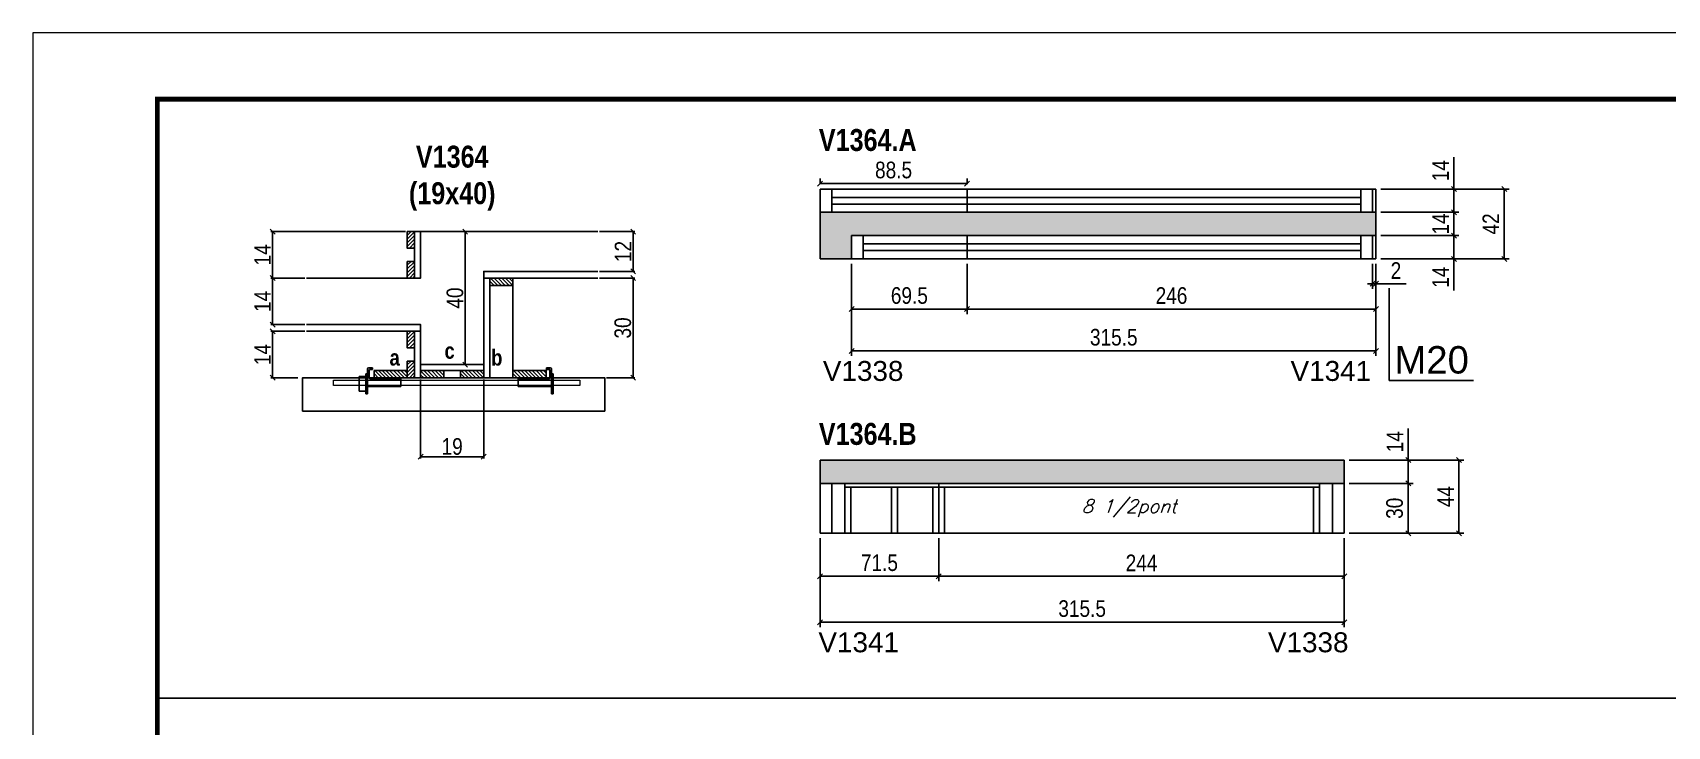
# Model space of a CAD drawing. Extents: x 3309 to 10384, y -2522 to 14608.
# Drawn here: x 3309 to 4293, y 11893 to 12311 of the extents above; entities that cross this region are included whole.
import ezdxf

# ---------------------------------------------------------------- set-up
doc = ezdxf.new("R2010")
doc.units = 0
doc.linetypes.add('DASHED', pattern=[0.75, 0.5, -0.25])
for name, color, linetype in [('5', 5, 'Continuous'), ('barrote', 251, 'Continuous'), ('COTA', 241, 'Continuous'), ('detalhes', 4, 'Continuous'), ('NOMENCLATURA', 7, 'Continuous'), ('Painéis', 200, 'Continuous'), ('presilha', 1, 'Continuous'), ('SARR_2.2x10', 60, 'Continuous'), ('SARR_2.2x7', 40, 'Continuous'), ('SARR_3.5x7', 81, 'Continuous'), ('SARR_EDITAR', 141, 'Continuous'), ('texto', 7, 'Continuous')]:
    doc.layers.add(name, color=color, linetype=linetype)
for name, color, linetype, lineweight in [('CONCRETO', 251, 'Continuous', 25), ('Folhas', 255, 'Continuous', 9), ('SARRAFO DE PRESSAO', 251, 'DASHED', 9), ('SCO-___-LAJ', 2, 'Continuous', 0)]:
    doc.layers.add(name, color=color, linetype=linetype, lineweight=lineweight)
doc.styles.add('COTA TECNICA', font='techl___.ttf', dxfattribs={"height": 10})
doc.styles.add('COTA TECNICA 2X', font='techl___.ttf', dxfattribs={"height": 10})
doc.styles.add('Romans', font='romans.shx')
doc.styles.get("Standard").update_dxf_attribs({"font": 'arial.ttf'})
doc.styles.add('TECNICA', font='techb___.ttf', dxfattribs={"height": 10})
doc.dimstyles.new('PAINEL', dxfattribs={"dimtxt": 10, "dimasz": 3, "dimexe": 3, "dimexo": 3, "dimgap": 3, "dimtad": 1, "dimdec": 1, "dimzin": 12, "dimdsep": 46, "dimtxsty": 'COTA TECNICA', "dimblk1": 'OBLIQUE', "dimblk2": 'OBLIQUE', "dimsah": 1, "dimcen": 0.9, "dimclrd": 4, "dimclre": 4, "dimclrt": 240, "dimadec": 1, "dimazin": 3, "dimtfac": 1, "dimtdec": 1, "dimtmove": 0, "dimatfit": 3, "dimfxl": 1, "dimtolj": 1, "dimtzin": 12, "dimarcsym": 0})
doc.dimstyles.new('SECAO', dxfattribs={"dimscale": 0.333333, "dimtxt": 5, "dimasz": 9, "dimexe": 3, "dimexo": 3, "dimgap": 3, "dimtad": 1, "dimdec": 1, "dimlfac": 0.5, "dimzin": 12, "dimdsep": 46, "dimtxsty": 'COTA TECNICA 2X', "dimblk1": 'OBLIQUE', "dimblk2": 'OBLIQUE', "dimsah": 1, "dimcen": 0.9, "dimclrd": 4, "dimclre": 4, "dimclrt": 240, "dimadec": 1, "dimazin": 3, "dimtfac": 1, "dimtdec": 1, "dimtmove": 0, "dimatfit": 3, "dimfxl": 1, "dimtolj": 1, "dimtzin": 12, "dimarcsym": 0})
pattern_1 = [(135, (36778.3265, -111409.1474), (-1.122532015, -1.122532015), [])]

# ---------------------------------------------------------------- blocks, each defined once
blk = doc.blocks.new('9999999999')
at = {"layer": 'Folhas'}
blk.add_lwpolyline([(98138.98, 34190.21), (99623.98, 34190.21), (99623.98, 35240.21), (98138.98, 35240.21)], close=True, dxfattribs=at)
at = {"layer": 'Folhas', "color": 30, "const_width": 3}
blk.add_lwpolyline([(98213.98, 34230.21), (99583.98, 34230.21), (99583.98, 35200.21), (98213.98, 35200.21)], close=True, dxfattribs=at)
blk = doc.blocks.new('_Oblique')
at = {"color": 0, "linetype": 'ByBlock', "lineweight": -2}
blk.add_line((-0.5, -0.5), (0.5, 0.5), dxfattribs=at)
blk = doc.blocks.new('*D132')
at = {"layer": 'COTA', "color": 4, "lineweight": -2, "transparency": 16777216}
for p, q in [((3542.79, 12102.02), (3542.79, 12054.55)), ((3580.79, 12102.02), (3580.79, 12054.55)), ((3580.79, 12055.55), (3542.79, 12055.55))]:
    blk.add_line(p, q, dxfattribs=at)
at = {"layer": 'Defpoints', "color": 0, "transparency": 16777216}
for p in [(3542.79, 12103.02), (3580.79, 12103.02), (3542.79, 12055.55)]:
    blk.add_point(p, dxfattribs=at)
at = {"layer": 'COTA', "color": 4, "lineweight": -2, "transparency": 16777216, "xscale": 3, "yscale": 3, "zscale": 3, "rotation": 180}
blk.add_blockref('_Oblique', (3542.79, 12055.55), dxfattribs=at)
at = {"layer": 'COTA', "color": 4, "lineweight": -2, "transparency": 16777216, "xscale": 3, "yscale": 3, "zscale": 3}
blk.add_blockref('_Oblique', (3580.79, 12055.55), dxfattribs=at)
at = {"layer": 'COTA', "color": 240, "transparency": 16777216, "insert": (3561.79, 12061.64), "char_height": 10, "attachment_point": 5, "style": 'COTA TECNICA 2X'}
blk.add_mtext('\\A1;19', dxfattribs=at)
blk = doc.blocks.new('PRESILHA METÁLICA 1')
at = {"layer": 'presilha'}
for p, q in [((6, 15.5), (7.5, 15.5)), ((6, -2.5), (6, 15.5)), ((7.5, 10.6), (7.5, 19.9)), ((7.5, 15.5), (7.5, -2.5)), ((12, 21), (8.6, 21)), ((9, 11.6), (9, 18.9)), ((12, 19.5), (9.6, 19.5)), ((12, 21), (12, 19.5)), ((0, 13), (6, 13)), ((0, 13), (0, 0)), ((6, 0), (0, 0)), ((6, 13), (6, 0)), ((37.5, 4.1), (7.5, 4.1)), ((37.5, 11), (9.6, 11)), ((37.5, 11), (37.5, 4.1)), ((7.5, -2.5), (6, -2.5))]:
    blk.add_line(p, q, dxfattribs=at)
for centre, radius, start, end in [((8.6, 19.9), 1.14, 90, 180), ((9.6, 18.9), 0.57, 90, 180), ((9.6, 11.6), 0.57, 180, 270)]:
    blk.add_arc(centre, radius, start, end, dxfattribs=at)
blk = doc.blocks.new('PRESILHA METÁLICA 2')
at = {"layer": 'presilha'}
for p, q in [((-5.2, 23.5), (-5.2, 22)), ((-5.2, 23.5), (-1.9, 23.5)), ((-5.2, 22), (-2.8, 22)), ((-2.2, 14.1), (-2.2, 21.4)), ((0.8, 18), (-0.8, 18)), ((-0.8, 18), (-0.8, 0)), ((-0.8, 14.6), (-0.8, 22.4)), ((0.8, 0), (0.8, 18)), ((-30.8, 13.5), (-30.8, 6.6)), ((-30.8, 13.5), (-2.8, 13.5)), ((-30.8, 6.6), (-0.8, 6.6)), ((-0.8, 0), (0.8, 0))]:
    blk.add_line(p, q, dxfattribs=at)
for centre, radius, start, end in [((-2.8, 21.4), 0.57, 0, 90), ((-1.9, 22.4), 1.14, 0, 90), ((-2.8, 14.1), 0.57, 270, 0)]:
    blk.add_arc(centre, radius, start, end, dxfattribs=at)
blk = doc.blocks.new('*D133')
at = {"layer": 'COTA', "color": 4, "lineweight": -2, "transparency": 16777216}
for p, q in [((3473.09, 12131.02), (3452.74, 12131.02)), ((3453.74, 12131.02), (3453.74, 12103.02)), ((3468.97, 12103.02), (3452.74, 12103.02))]:
    blk.add_line(p, q, dxfattribs=at)
at = {"layer": 'Defpoints', "color": 0, "transparency": 16777216}
for p in [(3474.09, 12131.02), (3453.74, 12103.02), (3469.97, 12103.02)]:
    blk.add_point(p, dxfattribs=at)
at = {"layer": 'COTA', "color": 4, "lineweight": -2, "transparency": 16777216, "xscale": 3, "yscale": 3, "zscale": 3}
for p, rotation in [((3453.74, 12131.02), 90), ((3453.74, 12103.02), 270)]:
    blk.add_blockref('_Oblique', p, dxfattribs=dict(at, rotation=rotation))
at = {"layer": 'COTA', "color": 240, "transparency": 16777216, "insert": (3447.67, 12117.02), "char_height": 10, "attachment_point": 5, "rotation": 90, "style": 'COTA TECNICA 2X'}
blk.add_mtext('\\A1;14', dxfattribs=at)
blk = doc.blocks.new('*D134')
at = {"layer": 'COTA', "color": 4, "lineweight": -2, "transparency": 16777216}
for p, q in [((3650.49, 12163.02), (3671.71, 12163.02)), ((3670.71, 12163.02), (3670.71, 12103.02)), ((3654.6, 12103.02), (3671.71, 12103.02))]:
    blk.add_line(p, q, dxfattribs=at)
at = {"layer": 'Defpoints', "color": 0, "transparency": 16777216}
for p in [(3649.49, 12163.02), (3653.6, 12103.02), (3670.71, 12103.02)]:
    blk.add_point(p, dxfattribs=at)
at = {"layer": 'COTA', "color": 4, "lineweight": -2, "transparency": 16777216, "xscale": 3, "yscale": 3, "zscale": 3}
for p, rotation in [((3670.71, 12163.02), 90), ((3670.71, 12103.02), 270)]:
    blk.add_blockref('_Oblique', p, dxfattribs=dict(at, rotation=rotation))
at = {"layer": 'COTA', "color": 240, "transparency": 16777216, "insert": (3664.49, 12133.02), "char_height": 10, "attachment_point": 5, "rotation": 90, "style": 'COTA TECNICA 2X'}
blk.add_mtext('\\A1;30', dxfattribs=at)
blk = doc.blocks.new('*D135')
at = {"layer": 'COTA', "color": 4, "lineweight": -2, "transparency": 16777216}
for p, q in [((3579.79, 12191.02), (3568.61, 12191.02)), ((3569.61, 12111.02), (3569.61, 12191.02)), ((3579.79, 12111.02), (3568.61, 12111.02))]:
    blk.add_line(p, q, dxfattribs=at)
at = {"layer": 'Defpoints', "color": 0, "transparency": 16777216}
for p in [(3569.61, 12191.02), (3580.79, 12191.02), (3580.79, 12111.02)]:
    blk.add_point(p, dxfattribs=at)
at = {"layer": 'COTA', "color": 4, "lineweight": -2, "transparency": 16777216, "xscale": 3, "yscale": 3, "zscale": 3}
for p, rotation in [((3569.61, 12191.02), 90), ((3569.61, 12111.02), 270)]:
    blk.add_blockref('_Oblique', p, dxfattribs=dict(at, rotation=rotation))
at = {"layer": 'COTA', "color": 240, "transparency": 16777216, "insert": (3563.51, 12151.02), "char_height": 10, "attachment_point": 5, "rotation": 90, "style": 'COTA TECNICA 2X'}
blk.add_mtext('\\A1;40', dxfattribs=at)
blk = doc.blocks.new('*D136')
at = {"layer": 'COTA', "color": 4, "lineweight": -2, "transparency": 16777216}
for p, q in [((3650.49, 12191.02), (3671.71, 12191.02)), ((3670.71, 12167.02), (3670.71, 12191.02)), ((3650.49, 12167.02), (3671.71, 12167.02))]:
    blk.add_line(p, q, dxfattribs=at)
at = {"layer": 'Defpoints', "color": 0, "transparency": 16777216}
for p in [(3649.49, 12191.02), (3670.71, 12191.02), (3649.49, 12167.02)]:
    blk.add_point(p, dxfattribs=at)
at = {"layer": 'COTA', "color": 4, "lineweight": -2, "transparency": 16777216, "xscale": 3, "yscale": 3, "zscale": 3}
for p, rotation in [((3670.71, 12191.02), 90), ((3670.71, 12167.02), 270)]:
    blk.add_blockref('_Oblique', p, dxfattribs=dict(at, rotation=rotation))
at = {"layer": 'COTA', "color": 240, "transparency": 16777216, "insert": (3664.65, 12179.02), "char_height": 10, "attachment_point": 5, "rotation": 90, "style": 'COTA TECNICA 2X'}
blk.add_mtext('\\A1;12', dxfattribs=at)
blk = doc.blocks.new('*D137')
at = {"layer": 'COTA', "color": 4, "lineweight": -2, "transparency": 16777216}
for p, q in [((3533.79, 12191.02), (3452.74, 12191.02)), ((3453.74, 12163.02), (3453.74, 12191.02)), ((3473.09, 12163.02), (3452.74, 12163.02))]:
    blk.add_line(p, q, dxfattribs=at)
at = {"layer": 'Defpoints', "color": 0, "transparency": 16777216}
for p in [(3453.74, 12191.02), (3534.79, 12191.02), (3474.09, 12163.02)]:
    blk.add_point(p, dxfattribs=at)
at = {"layer": 'COTA', "color": 4, "lineweight": -2, "transparency": 16777216, "xscale": 3, "yscale": 3, "zscale": 3}
for p, rotation in [((3453.74, 12191.02), 90), ((3453.74, 12163.02), 270)]:
    blk.add_blockref('_Oblique', p, dxfattribs=dict(at, rotation=rotation))
at = {"layer": 'COTA', "color": 240, "transparency": 16777216, "insert": (3447.67, 12177.02), "char_height": 10, "attachment_point": 5, "rotation": 90, "style": 'COTA TECNICA 2X'}
blk.add_mtext('\\A1;14', dxfattribs=at)
blk = doc.blocks.new('*D138')
at = {"layer": 'COTA', "color": 4, "lineweight": -2, "transparency": 16777216}
for p, q in [((3473.09, 12163.02), (3452.74, 12163.02)), ((3453.74, 12135.02), (3453.74, 12163.02)), ((3473.09, 12135.02), (3452.74, 12135.02))]:
    blk.add_line(p, q, dxfattribs=at)
at = {"layer": 'Defpoints', "color": 0, "transparency": 16777216}
for p in [(3453.74, 12163.02), (3474.09, 12163.02), (3474.09, 12135.02)]:
    blk.add_point(p, dxfattribs=at)
at = {"layer": 'COTA', "color": 4, "lineweight": -2, "transparency": 16777216, "xscale": 3, "yscale": 3, "zscale": 3}
for p, rotation in [((3453.74, 12163.02), 90), ((3453.74, 12135.02), 270)]:
    blk.add_blockref('_Oblique', p, dxfattribs=dict(at, rotation=rotation))
at = {"layer": 'COTA', "color": 240, "transparency": 16777216, "insert": (3447.67, 12149.02), "char_height": 10, "attachment_point": 5, "rotation": 90, "style": 'COTA TECNICA 2X'}
blk.add_mtext('\\A1;14', dxfattribs=at)
blk = doc.blocks.new('*D139')
at = {"layer": 'COTA', "color": 4, "lineweight": -2, "transparency": 16777216}
for p, q in [((3802.16, 12171.61), (3802.16, 12116.16)), ((4117.66, 12171.61), (4117.66, 12116.16)), ((4117.66, 12119.16), (3802.16, 12119.16))]:
    blk.add_line(p, q, dxfattribs=at)
at = {"layer": 'Defpoints', "color": 0, "transparency": 16777216}
for p in [(3802.16, 12174.61), (4117.66, 12174.61), (3802.16, 12119.16)]:
    blk.add_point(p, dxfattribs=at)
at = {"layer": 'COTA', "color": 4, "lineweight": -2, "transparency": 16777216, "xscale": 3, "yscale": 3, "zscale": 3, "rotation": 180}
blk.add_blockref('_Oblique', (3802.16, 12119.16), dxfattribs=at)
at = {"layer": 'COTA', "color": 4, "lineweight": -2, "transparency": 16777216, "xscale": 3, "yscale": 3, "zscale": 3}
blk.add_blockref('_Oblique', (4117.66, 12119.16), dxfattribs=at)
at = {"layer": 'COTA', "color": 240, "transparency": 16777216, "insert": (3959.91, 12127.38), "char_height": 10, "attachment_point": 5, "style": 'COTA TECNICA'}
blk.add_mtext('\\A1;315.5', dxfattribs=at)
blk = doc.blocks.new('*D140')
at = {"layer": 'COTA', "color": 4, "lineweight": -2, "transparency": 16777216}
for p, q in [((3802.16, 12171.61), (3802.16, 12141.35)), ((3871.66, 12171.61), (3871.66, 12141.35)), ((3802.16, 12144.35), (3871.66, 12144.35))]:
    blk.add_line(p, q, dxfattribs=at)
at = {"layer": 'Defpoints', "color": 0, "transparency": 16777216}
for p in [(3802.16, 12174.61), (3871.66, 12174.61), (3871.66, 12144.35)]:
    blk.add_point(p, dxfattribs=at)
at = {"layer": 'COTA', "color": 4, "lineweight": -2, "transparency": 16777216, "xscale": 3, "yscale": 3, "zscale": 3, "rotation": 180}
blk.add_blockref('_Oblique', (3802.16, 12144.35), dxfattribs=at)
at = {"layer": 'COTA', "color": 4, "lineweight": -2, "transparency": 16777216, "xscale": 3, "yscale": 3, "zscale": 3}
blk.add_blockref('_Oblique', (3871.66, 12144.35), dxfattribs=at)
at = {"layer": 'COTA', "color": 240, "transparency": 16777216, "insert": (3836.91, 12152.49), "char_height": 10, "attachment_point": 5, "style": 'COTA TECNICA'}
blk.add_mtext('\\A1;69.5', dxfattribs=at)
blk = doc.blocks.new('*D141')
at = {"layer": 'COTA', "color": 4, "lineweight": -2, "transparency": 16777216}
for p, q in [((3871.66, 12171.61), (3871.66, 12141.35)), ((4117.66, 12171.61), (4117.66, 12141.35)), ((3871.66, 12144.35), (4117.66, 12144.35))]:
    blk.add_line(p, q, dxfattribs=at)
at = {"layer": 'Defpoints', "color": 0, "transparency": 16777216}
for p in [(3871.66, 12174.61), (4117.66, 12174.61), (4117.66, 12144.35)]:
    blk.add_point(p, dxfattribs=at)
at = {"layer": 'COTA', "color": 4, "lineweight": -2, "transparency": 16777216, "xscale": 3, "yscale": 3, "zscale": 3, "rotation": 180}
blk.add_blockref('_Oblique', (3871.66, 12144.35), dxfattribs=at)
at = {"layer": 'COTA', "color": 4, "lineweight": -2, "transparency": 16777216, "xscale": 3, "yscale": 3, "zscale": 3}
blk.add_blockref('_Oblique', (4117.66, 12144.35), dxfattribs=at)
at = {"layer": 'COTA', "color": 240, "transparency": 16777216, "insert": (3994.66, 12152.46), "char_height": 10, "attachment_point": 5, "style": 'COTA TECNICA'}
blk.add_mtext('\\A1;246', dxfattribs=at)
blk = doc.blocks.new('*D142')
at = {"layer": 'COTA', "color": 4, "lineweight": -2, "transparency": 16777216}
for p, q in [((4115.66, 12171.61), (4115.66, 12156.58)), ((4117.66, 12171.61), (4117.66, 12156.58)), ((4115.66, 12159.58), (4112.66, 12159.58)), ((4115.66, 12159.58), (4117.66, 12159.58)), ((4117.66, 12159.58), (4135.77, 12159.58))]:
    blk.add_line(p, q, dxfattribs=at)
at = {"layer": 'Defpoints', "color": 0, "transparency": 16777216}
for p in [(4115.66, 12174.61), (4117.66, 12174.61), (4117.66, 12159.58)]:
    blk.add_point(p, dxfattribs=at)
at = {"layer": 'COTA', "color": 4, "lineweight": -2, "transparency": 16777216, "xscale": 3, "yscale": 3, "zscale": 3}
blk.add_blockref('_Oblique', (4115.66, 12159.58), dxfattribs=at)
at = {"layer": 'COTA', "color": 4, "lineweight": -2, "transparency": 16777216, "xscale": 3, "yscale": 3, "zscale": 3, "rotation": 180}
blk.add_blockref('_Oblique', (4117.66, 12159.58), dxfattribs=at)
at = {"layer": 'COTA', "color": 240, "transparency": 16777216, "insert": (4129.72, 12167.58), "char_height": 10, "attachment_point": 5, "style": 'COTA TECNICA'}
blk.add_mtext('\\A1;2', dxfattribs=at)
blk = doc.blocks.new('*D143')
at = {"layer": 'COTA', "color": 4, "lineweight": -2, "transparency": 16777216}
for p, q in [((3783.16, 12219.61), (3783.16, 12222.88)), ((3871.66, 12219.88), (3783.16, 12219.88)), ((3871.66, 12219.61), (3871.66, 12222.88))]:
    blk.add_line(p, q, dxfattribs=at)
at = {"layer": 'Defpoints', "color": 0, "transparency": 16777216}
for p in [(3783.16, 12219.88), (3783.16, 12216.61), (3871.66, 12216.61)]:
    blk.add_point(p, dxfattribs=at)
at = {"layer": 'COTA', "color": 4, "lineweight": -2, "transparency": 16777216, "xscale": 3, "yscale": 3, "zscale": 3, "rotation": 180}
blk.add_blockref('_Oblique', (3783.16, 12219.88), dxfattribs=at)
at = {"layer": 'COTA', "color": 4, "lineweight": -2, "transparency": 16777216, "xscale": 3, "yscale": 3, "zscale": 3}
blk.add_blockref('_Oblique', (3871.66, 12219.88), dxfattribs=at)
at = {"layer": 'COTA', "color": 240, "transparency": 16777216, "insert": (3827.41, 12228.01), "char_height": 10, "attachment_point": 5, "style": 'COTA TECNICA'}
blk.add_mtext('\\A1;88.5', dxfattribs=at)
blk = doc.blocks.new('*D144')
at = {"layer": 'COTA', "color": 4, "lineweight": -2, "transparency": 16777216}
for p, q in [((4120.66, 12188.61), (4167.64, 12188.61)), ((4164.64, 12188.61), (4164.64, 12174.61)), ((4120.66, 12174.61), (4167.64, 12174.61)), ((4164.64, 12174.61), (4164.64, 12155.5))]:
    blk.add_line(p, q, dxfattribs=at)
at = {"layer": 'Defpoints', "color": 0, "transparency": 16777216}
for p in [(4117.66, 12188.61), (4117.66, 12174.61), (4164.64, 12174.61)]:
    blk.add_point(p, dxfattribs=at)
at = {"layer": 'COTA', "color": 4, "lineweight": -2, "transparency": 16777216, "xscale": 3, "yscale": 3, "zscale": 3}
for p, rotation in [((4164.64, 12188.61), 90), ((4164.64, 12174.61), 270)]:
    blk.add_blockref('_Oblique', p, dxfattribs=dict(at, rotation=rotation))
at = {"layer": 'COTA', "color": 240, "transparency": 16777216, "insert": (4156.56, 12163.56), "char_height": 10, "attachment_point": 5, "rotation": 90, "style": 'COTA TECNICA'}
blk.add_mtext('\\A1;14', dxfattribs=at)
blk = doc.blocks.new('*D145')
at = {"layer": 'COTA', "color": 4, "lineweight": -2, "transparency": 16777216}
for p, q in [((4120.66, 12202.61), (4167.64, 12202.61)), ((4164.64, 12188.61), (4164.64, 12202.61)), ((4120.66, 12188.61), (4167.64, 12188.61))]:
    blk.add_line(p, q, dxfattribs=at)
at = {"layer": 'Defpoints', "color": 0, "transparency": 16777216}
for p in [(4117.66, 12202.61), (4164.64, 12202.61), (4117.66, 12188.61)]:
    blk.add_point(p, dxfattribs=at)
at = {"layer": 'COTA', "color": 4, "lineweight": -2, "transparency": 16777216, "xscale": 3, "yscale": 3, "zscale": 3}
for p, rotation in [((4164.64, 12202.61), 90), ((4164.64, 12188.61), 270)]:
    blk.add_blockref('_Oblique', p, dxfattribs=dict(at, rotation=rotation))
at = {"layer": 'COTA', "color": 240, "transparency": 16777216, "insert": (4156.56, 12195.61), "char_height": 10, "attachment_point": 5, "rotation": 90, "style": 'COTA TECNICA'}
blk.add_mtext('\\A1;14', dxfattribs=at)
blk = doc.blocks.new('*D146')
at = {"layer": 'COTA', "color": 4, "lineweight": -2, "transparency": 16777216}
for p, q in [((4164.64, 12216.61), (4164.64, 12235.73)), ((4120.66, 12216.61), (4167.64, 12216.61)), ((4164.64, 12202.61), (4164.64, 12216.61)), ((4120.66, 12202.61), (4167.64, 12202.61))]:
    blk.add_line(p, q, dxfattribs=at)
at = {"layer": 'Defpoints', "color": 0, "transparency": 16777216}
for p in [(4117.66, 12216.61), (4164.64, 12216.61), (4117.66, 12202.61)]:
    blk.add_point(p, dxfattribs=at)
at = {"layer": 'COTA', "color": 4, "lineweight": -2, "transparency": 16777216, "xscale": 3, "yscale": 3, "zscale": 3}
for p, rotation in [((4164.64, 12216.61), 90), ((4164.64, 12202.61), 270)]:
    blk.add_blockref('_Oblique', p, dxfattribs=dict(at, rotation=rotation))
at = {"layer": 'COTA', "color": 240, "transparency": 16777216, "insert": (4156.56, 12227.67), "char_height": 10, "attachment_point": 5, "rotation": 90, "style": 'COTA TECNICA'}
blk.add_mtext('\\A1;14', dxfattribs=at)
blk = doc.blocks.new('*D147')
at = {"layer": 'COTA', "color": 4, "lineweight": -2, "transparency": 16777216}
for p, q in [((4120.66, 12216.61), (4197.9, 12216.61)), ((4194.9, 12174.61), (4194.9, 12216.61)), ((4120.66, 12174.61), (4197.9, 12174.61))]:
    blk.add_line(p, q, dxfattribs=at)
at = {"layer": 'Defpoints', "color": 0, "transparency": 16777216}
for p in [(4117.66, 12216.61), (4194.9, 12216.61), (4117.66, 12174.61)]:
    blk.add_point(p, dxfattribs=at)
at = {"layer": 'COTA', "color": 4, "lineweight": -2, "transparency": 16777216, "xscale": 3, "yscale": 3, "zscale": 3}
for p, rotation in [((4194.9, 12216.61), 90), ((4194.9, 12174.61), 270)]:
    blk.add_blockref('_Oblique', p, dxfattribs=dict(at, rotation=rotation))
at = {"layer": 'COTA', "color": 240, "transparency": 16777216, "insert": (4186.83, 12195.61), "char_height": 10, "attachment_point": 5, "rotation": 90, "style": 'COTA TECNICA'}
blk.add_mtext('\\A1;42', dxfattribs=at)
blk = doc.blocks.new('*D148')
at = {"layer": 'COTA', "color": 4, "linetype": 'ByBlock', "lineweight": -2, "transparency": 16777216}
for p, q in [((3783.16, 12006.49), (3783.16, 11952.87)), ((4098.62, 12006.49), (4098.62, 11952.87)), ((3783.16, 11955.87), (4098.62, 11955.87))]:
    blk.add_line(p, q, dxfattribs=at)
at = {"layer": 'Defpoints', "color": 0, "linetype": 'ByBlock', "transparency": 16777216}
for p in [(3783.16, 12009.49), (4098.62, 12009.49), (4098.62, 11955.87)]:
    blk.add_point(p, dxfattribs=at)
at = {"layer": 'COTA', "color": 4, "linetype": 'ByBlock', "lineweight": -2, "transparency": 16777216, "xscale": 3, "yscale": 3, "zscale": 3, "rotation": 180}
blk.add_blockref('_Oblique', (3783.16, 11955.87), dxfattribs=at)
at = {"layer": 'COTA', "color": 4, "linetype": 'ByBlock', "lineweight": -2, "transparency": 16777216, "xscale": 3, "yscale": 3, "zscale": 3}
blk.add_blockref('_Oblique', (4098.62, 11955.87), dxfattribs=at)
at = {"layer": 'COTA', "color": 240, "linetype": 'ByBlock', "transparency": 16777216, "insert": (3940.89, 11964.09), "char_height": 10, "attachment_point": 5, "style": 'COTA TECNICA'}
blk.add_mtext('\\A1;315.5', dxfattribs=at)
blk = doc.blocks.new('*D149')
at = {"layer": 'COTA', "color": 4, "lineweight": -2, "transparency": 16777216}
for p, q in [((3854.62, 12006.49), (3854.62, 11980.58)), ((4098.62, 12006.49), (4098.62, 11980.58)), ((4098.62, 11983.58), (3854.62, 11983.58))]:
    blk.add_line(p, q, dxfattribs=at)
at = {"layer": 'Defpoints', "color": 0, "transparency": 16777216}
for p in [(3854.62, 12009.49), (4098.62, 12009.49), (3854.62, 11983.58)]:
    blk.add_point(p, dxfattribs=at)
at = {"layer": 'COTA', "color": 4, "lineweight": -2, "transparency": 16777216, "xscale": 3, "yscale": 3, "zscale": 3, "rotation": 180}
blk.add_blockref('_Oblique', (3854.62, 11983.58), dxfattribs=at)
at = {"layer": 'COTA', "color": 4, "lineweight": -2, "transparency": 16777216, "xscale": 3, "yscale": 3, "zscale": 3}
blk.add_blockref('_Oblique', (4098.62, 11983.58), dxfattribs=at)
at = {"layer": 'COTA', "color": 240, "transparency": 16777216, "insert": (3976.62, 11991.65), "char_height": 10, "attachment_point": 5, "style": 'COTA TECNICA'}
blk.add_mtext('\\A1;244', dxfattribs=at)
blk = doc.blocks.new('*D150')
at = {"layer": 'COTA', "color": 4, "lineweight": -2, "transparency": 16777216}
for p, q in [((3783.16, 12006.49), (3783.16, 11980.58)), ((3854.62, 12006.49), (3854.62, 11980.58)), ((3854.62, 11983.58), (3783.16, 11983.58))]:
    blk.add_line(p, q, dxfattribs=at)
at = {"layer": 'Defpoints', "color": 0, "transparency": 16777216}
for p in [(3783.16, 12009.49), (3854.62, 12009.49), (3783.16, 11983.58)]:
    blk.add_point(p, dxfattribs=at)
at = {"layer": 'COTA', "color": 4, "lineweight": -2, "transparency": 16777216, "xscale": 3, "yscale": 3, "zscale": 3, "rotation": 180}
blk.add_blockref('_Oblique', (3783.16, 11983.58), dxfattribs=at)
at = {"layer": 'COTA', "color": 4, "lineweight": -2, "transparency": 16777216, "xscale": 3, "yscale": 3, "zscale": 3}
blk.add_blockref('_Oblique', (3854.62, 11983.58), dxfattribs=at)
at = {"layer": 'COTA', "color": 240, "transparency": 16777216, "insert": (3818.89, 11991.69), "char_height": 10, "attachment_point": 5, "style": 'COTA TECNICA'}
blk.add_mtext('\\A1;71.5', dxfattribs=at)
blk = doc.blocks.new('*D151')
at = {"layer": 'COTA', "color": 4, "lineweight": -2, "transparency": 16777216}
for p, q in [((4101.62, 12039.49), (4140.15, 12039.49)), ((4137.15, 12039.49), (4137.15, 12009.49)), ((4101.62, 12009.49), (4140.15, 12009.49))]:
    blk.add_line(p, q, dxfattribs=at)
at = {"layer": 'Defpoints', "color": 0, "transparency": 16777216}
for p in [(4098.62, 12039.49), (4098.62, 12009.49), (4137.15, 12009.49)]:
    blk.add_point(p, dxfattribs=at)
at = {"layer": 'COTA', "color": 4, "lineweight": -2, "transparency": 16777216, "xscale": 3, "yscale": 3, "zscale": 3}
for p, rotation in [((4137.15, 12039.49), 90), ((4137.15, 12009.49), 270)]:
    blk.add_blockref('_Oblique', p, dxfattribs=dict(at, rotation=rotation))
at = {"layer": 'COTA', "color": 240, "transparency": 16777216, "insert": (4128.93, 12024.49), "char_height": 10, "attachment_point": 5, "rotation": 90, "style": 'COTA TECNICA'}
blk.add_mtext('\\A1;30', dxfattribs=at)
blk = doc.blocks.new('*D152')
at = {"layer": 'COTA', "color": 4, "lineweight": -2, "transparency": 16777216}
for p, q in [((4137.15, 12053.49), (4137.15, 12072.61)), ((4101.62, 12053.49), (4140.15, 12053.49)), ((4137.15, 12039.49), (4137.15, 12053.49)), ((4101.62, 12039.49), (4140.15, 12039.49))]:
    blk.add_line(p, q, dxfattribs=at)
at = {"layer": 'Defpoints', "color": 0, "transparency": 16777216}
for p in [(4098.62, 12053.49), (4137.15, 12053.49), (4098.62, 12039.49)]:
    blk.add_point(p, dxfattribs=at)
at = {"layer": 'COTA', "color": 4, "lineweight": -2, "transparency": 16777216, "xscale": 3, "yscale": 3, "zscale": 3}
for p, rotation in [((4137.15, 12053.49), 90), ((4137.15, 12039.49), 270)]:
    blk.add_blockref('_Oblique', p, dxfattribs=dict(at, rotation=rotation))
at = {"layer": 'COTA', "color": 240, "transparency": 16777216, "insert": (4129.07, 12064.55), "char_height": 10, "attachment_point": 5, "rotation": 90, "style": 'COTA TECNICA'}
blk.add_mtext('\\A1;14', dxfattribs=at)
blk = doc.blocks.new('*D153')
at = {"layer": 'COTA', "color": 4, "lineweight": -2, "transparency": 16777216}
for p, q in [((4101.62, 12053.49), (4170.65, 12053.49)), ((4167.65, 12009.49), (4167.65, 12053.49)), ((4101.62, 12009.49), (4170.65, 12009.49))]:
    blk.add_line(p, q, dxfattribs=at)
at = {"layer": 'Defpoints', "color": 0, "transparency": 16777216}
for p in [(4098.62, 12053.49), (4167.65, 12053.49), (4098.62, 12009.49)]:
    blk.add_point(p, dxfattribs=at)
at = {"layer": 'COTA', "color": 4, "lineweight": -2, "transparency": 16777216, "xscale": 3, "yscale": 3, "zscale": 3}
for p, rotation in [((4167.65, 12053.49), 90), ((4167.65, 12009.49), 270)]:
    blk.add_blockref('_Oblique', p, dxfattribs=dict(at, rotation=rotation))
at = {"layer": 'COTA', "color": 240, "transparency": 16777216, "insert": (4159.57, 12031.49), "char_height": 10, "attachment_point": 5, "rotation": 90, "style": 'COTA TECNICA'}
blk.add_mtext('\\A1;44', dxfattribs=at)

msp = doc.modelspace()

# ---------------------------------------------------------------- hatches: boundary and pattern name
at = {"layer": 'COTA'}
h = msp.add_hatch(dxfattribs=at)
h.set_pattern_fill('AR-CONC', color=256, scale=0.03)
h.set_pattern_definition([(50, (0, 22.4553), (5.46554, -0.4781726), [0.5715, -6.2865]), (355, (0, 22.455), (-1.0573026, 5.7317054), [0.4572, -5.0292175]), (100.451445, (0.4555, 22.4154), (4.4082374, 5.2535326), [0.4857003, -5.3427073]), (46.1842, (0, 23.979), (8.1323712, -1.26127), [0.85725, -9.42975]), (96.63556, (0.678, 23.874), (7.122124, 7.4227837), [0.7285507, -8.014068]), (351.18415, (0, 23.979), (7.122124, 7.422784), [0.685799, -7.543792]), (21, (0.762, 23.5983), (4.5484317, -3.067956), [0.5715, -6.2865]), (326, (0.762, 23.598), (1.8540609, 5.525639), [0.4572, -5.0292]), (71.451445, (1.141, 23.3426), (6.4024926, 2.457683), [0.4857003, -5.3426981]), (37.5, (0, 22.4553), (0.0926581, 2.53665117), [0, -4.96824, 0, -5.1054, 0, -5.04825]), (7.5, (0, 22.4553), (2.0045899, 3.00541724), [0, -2.91084, 0, -4.85394, 0, -1.92405]), (327.5, (-1.6993, 22.4553), (4.06771786, -0.17186232), [0, -1.905, 0, -5.9436, 0, -7.8867]), (317.5, (-2.4613, 22.4553), (4.4438754, 0.7627947), [0, -2.4765, 0, -3.94716, 0, -5.6007])])
h.paths.add_polyline_path([(3783.16, 12202.61), (3783.16, 12174.61), (3802.16, 12174.61), (3802.16, 12188.61), (4117.66, 12188.61), (4117.66, 12202.61)])
h = msp.add_hatch(dxfattribs=at)
h.set_pattern_fill('AR-CONC', color=256, scale=0.03)
h.set_pattern_definition([(50, (-3, 33.394), (5.46554, -0.4781726), [0.5715, -6.2865]), (355, (-3, 33.394), (-1.0573026, 5.7317054), [0.4572, -5.0292175]), (100.451445, (-2.5445, 33.3543), (4.4082374, 5.2535326), [0.4857003, -5.3427073]), (46.1842, (-3, 34.918), (8.1323712, -1.26127), [0.85725, -9.42975]), (96.63556, (-2.322, 34.813), (7.122124, 7.4227837), [0.7285507, -8.014068]), (351.18415, (-3, 34.918), (7.122124, 7.422784), [0.685799, -7.543792]), (21, (-2.238, 34.537), (4.5484317, -3.067956), [0.5715, -6.2865]), (326, (-2.238, 34.537), (1.8540609, 5.525639), [0.4572, -5.0292]), (71.451445, (-1.859, 34.2815), (6.4024926, 2.457683), [0.4857003, -5.3426981]), (37.5, (-3, 33.3942), (0.0926581, 2.53665117), [0, -4.96824, 0, -5.1054, 0, -5.04825]), (7.5, (-3, 33.3942), (2.0045899, 3.00541724), [0, -2.91084, 0, -4.85394, 0, -1.92405]), (327.5, (-4.6993, 33.3942), (4.06771786, -0.17186232), [0, -1.905, 0, -5.9436, 0, -7.8867]), (317.5, (-5.4613, 33.3942), (4.4438754, 0.7627947), [0, -2.4765, 0, -3.94716, 0, -5.6007])])
h.paths.add_polyline_path([(4098.62, 12039.49), (4098.62, 12053.49), (3783.16, 12053.49), (3783.16, 12039.49)])
at = {"layer": 'SARR_2.2x10'}
h = msp.add_hatch(dxfattribs=at)
h.set_pattern_fill('ANSI31', color=256, scale=0.5, angle=90)
h.set_pattern_definition([(135, (36708.3265, -111409.1474), (-1.122532015, -1.122532015), [])])
h.paths.add_polyline_path([(3514.79, 12107.42), (3514.79, 12103.02), (3534.79, 12103.02), (3534.79, 12107.42)])
h = msp.add_hatch(dxfattribs=at)
h.set_pattern_fill('ANSI31', color=256, scale=0.5, angle=90)
h.set_pattern_definition([(135, (36791.9265, -111409.1474), (-1.122532015, -1.122532015), [])])
h.paths.add_polyline_path([(3598.39, 12107.42), (3598.39, 12103.02), (3618.39, 12103.02), (3618.39, 12107.42)])
at = {"layer": 'SARR_2.2x7'}
h = msp.add_hatch(dxfattribs=at)
h.set_pattern_fill('ANSI31', color=256, scale=0.5, angle=180)
h.set_pattern_definition([(225, (127051.3575, 45285.3609), (1.122532015, -1.122532015), [])])
h.paths.add_polyline_path([(3534.79, 12181.02), (3539.19, 12181.02), (3539.19, 12191.02), (3534.79, 12191.02)])
h = msp.add_hatch(dxfattribs=at)
h.set_pattern_fill('ANSI31', color=256, scale=0.5, angle=180)
h.set_pattern_definition([(225, (127051.3575, 45267.3609), (1.122532015, -1.122532015), [])])
h.paths.add_polyline_path([(3534.79, 12163.02), (3539.19, 12163.02), (3539.19, 12173.02), (3534.79, 12173.02)])
h = msp.add_hatch(dxfattribs=at)
h.set_pattern_fill('ANSI31', color=256, scale=0.5, angle=90)
h.set_pattern_definition([(135, (36692.7265, -111353.5474), (-1.122532015, -1.122532015), [])])
h.paths.add_polyline_path([(3584.39, 12163.02), (3584.39, 12158.62), (3598.39, 12158.62), (3598.39, 12163.02)])
h = msp.add_hatch(dxfattribs=at)
h.set_pattern_fill('ANSI31', color=256, scale=0.5, angle=180)
h.set_pattern_definition([(225, (127051.3575, 45225.3609), (1.122532015, -1.122532015), [])])
h.paths.add_polyline_path([(3534.79, 12121.02), (3539.19, 12121.02), (3539.19, 12131.02), (3534.79, 12131.02)])
h = msp.add_hatch(dxfattribs=at)
h.set_pattern_fill('ANSI31', color=256, scale=0.5, angle=180)
h.set_pattern_definition([(225, (127051.3575, 45207.3609), (1.122532015, -1.122532015), [])])
h.paths.add_polyline_path([(3534.79, 12103.02), (3539.19, 12103.02), (3539.19, 12113.02), (3534.79, 12113.02)])
h = msp.add_hatch(dxfattribs=at)
h.set_pattern_fill('ANSI31', color=256, scale=0.5, angle=90)
h.set_pattern_definition(pattern_1)
h.paths.add_polyline_path([(3556.79, 12103.02), (3556.79, 12107.42), (3542.79, 12107.42), (3542.79, 12103.02)])
h = msp.add_hatch(dxfattribs=at)
h.set_pattern_fill('ANSI31', color=256, scale=0.5, angle=90)
h.set_pattern_definition(pattern_1)
h.paths.add_polyline_path([(3566.79, 12107.42), (3566.79, 12103.02), (3580.79, 12103.02), (3580.79, 12107.42)])

# ---------------------------------------------------------------- linework, layer by layer
at = {"layer": 'barrote'}
msp.add_lwpolyline([(3471.73, 12083.02), (3653.65, 12083.02), (3653.65, 12103.02), (3471.73, 12103.02)], close=True, dxfattribs=at)
at = {"layer": 'CONCRETO', "linetype": 'Continuous'}
for p, q in [((3649.49, 12191.02), (3539.19, 12191.02)), ((3539.19, 12163.02), (3474.09, 12163.02))]:
    msp.add_line(p, q, dxfattribs=at)
at = {"layer": 'COTA'}
for p, q in [((3783.16, 12202.61), (3783.16, 12174.61)), ((4117.66, 12202.61), (4117.66, 12188.61)), ((3783.16, 12174.61), (3802.16, 12174.61)), ((3783.16, 12039.49), (3783.16, 12053.49)), ((3783.16, 12053.49), (4098.62, 12053.49)), ((4098.62, 12053.49), (4098.62, 12039.49)), ((3384.37, 11910.17), (4754.37, 11910.17))]:
    msp.add_line(p, q, dxfattribs=at)
at = {"layer": 'detalhes', "color": 250}
msp.add_line((3471.73, 12083.02), (3471.73, 12103.02), dxfattribs=at)
at = {"layer": 'NOMENCLATURA', "linetype": 'Continuous'}
for p, q in [((4125.57, 12101.4), (4125.57, 12157.06)), ((4176.41, 12101.4), (4125.57, 12101.4))]:
    msp.add_line(p, q, dxfattribs=at)
at = {"layer": 'Painéis', "linetype": 'ByBlock'}
for p, q in [((4117.66, 12216.61), (3783.16, 12216.61)), ((3783.16, 12216.61), (3783.16, 12202.61)), ((3871.66, 12202.61), (3871.66, 12216.61)), ((4115.66, 12202.61), (4115.66, 12216.61)), ((4117.66, 12202.61), (4117.66, 12216.61)), ((3783.16, 12202.61), (4117.66, 12202.61)), ((4117.66, 12188.61), (3802.16, 12188.61)), ((3802.16, 12188.61), (3802.16, 12174.61)), ((3871.66, 12174.61), (3871.66, 12188.61)), ((4115.66, 12174.61), (4115.66, 12188.61)), ((4117.66, 12174.61), (4117.66, 12188.61)), ((3802.16, 12174.61), (4117.66, 12174.61)), ((3783.16, 12039.49), (4098.62, 12039.49)), ((3783.16, 12009.49), (3783.16, 12039.49)), ((3854.62, 12009.49), (3854.62, 12039.49)), ((4098.62, 12009.49), (4098.62, 12039.49)), ((3783.16, 12009.49), (4098.62, 12009.49))]:
    msp.add_line(p, q, dxfattribs=at)
at = {"layer": 'Painéis', "linetype": 'Continuous'}
for points in [[(3539.19, 12163.02), (3539.19, 12191.02), (3542.79, 12191.02), (3542.79, 12163.02)], [(3584.39, 12103.02), (3584.39, 12163.02), (3580.79, 12163.02), (3580.79, 12103.02)], [(3539.19, 12103.02), (3539.19, 12131.02), (3542.79, 12131.02), (3542.79, 12103.02)], [(3580.79, 12111.02), (3542.79, 12111.02), (3542.79, 12107.42), (3580.79, 12107.42)]]:
    msp.add_lwpolyline(points, close=True, dxfattribs=at)
at = {"layer": 'Painéis', "linetype": 'Continuous', "elevation": 0}
for points in [[(3649.49, 12163.02), (3580.79, 12163.02), (3580.79, 12167.02), (3649.49, 12167.02)], [(3474.09, 12131.02), (3542.79, 12131.02), (3542.79, 12135.02), (3474.09, 12135.02)]]:
    msp.add_lwpolyline(points, dxfattribs=at)
at = {"layer": 'SARR_2.2x10'}
for points in [[(3514.79, 12107.42), (3534.79, 12107.42), (3534.79, 12103.02), (3514.79, 12103.02)], [(3598.39, 12107.42), (3618.39, 12107.42), (3618.39, 12103.02), (3598.39, 12103.02)]]:
    msp.add_lwpolyline(points, close=True, dxfattribs=at)
at = {"layer": 'SARR_2.2x7'}
for p, q in [((3790.16, 12202.61), (3790.16, 12216.61)), ((4108.66, 12202.61), (4108.66, 12216.61)), ((3809.16, 12188.61), (3809.16, 12174.61)), ((4108.66, 12174.61), (4108.66, 12188.61))]:
    msp.add_line(p, q, dxfattribs=at)
at = {"layer": 'SARR_2.2x7', "linetype": 'Continuous'}
for p, q in [((3790.16, 12009.49), (3790.16, 12039.49)), ((3798.16, 12037.29), (3854.62, 12037.29)), ((3854.62, 12037.29), (4083.62, 12037.29)), ((4091.62, 12009.49), (4091.62, 12039.49))]:
    msp.add_line(p, q, dxfattribs=at)
at = {"layer": 'SARR_2.2x7'}
for points in [[(3534.79, 12191.02), (3534.79, 12181.02), (3539.19, 12181.02), (3539.19, 12191.02)], [(3534.79, 12173.02), (3534.79, 12163.02), (3539.19, 12163.02), (3539.19, 12173.02)], [(3534.79, 12131.02), (3534.79, 12121.02), (3539.19, 12121.02), (3539.19, 12131.02)], [(3534.79, 12113.02), (3534.79, 12103.02), (3539.19, 12103.02), (3539.19, 12113.02)], [(3542.79, 12107.42), (3556.79, 12107.42), (3556.79, 12103.02), (3542.79, 12103.02)], [(3580.79, 12107.42), (3566.79, 12107.42), (3566.79, 12103.02), (3580.79, 12103.02)]]:
    msp.add_lwpolyline(points, close=True, dxfattribs=at)
at = {"layer": 'SARR_2.2x7', "elevation": 0}
msp.add_lwpolyline([(3598.39, 12163.02), (3584.39, 12163.02), (3584.39, 12158.62), (3598.39, 12158.62)], close=True, dxfattribs=at)
at = {"layer": 'SARR_3.5x7'}
for p, q in [((3798.16, 12039.49), (3798.16, 12009.49)), ((3801.66, 12037.29), (3801.66, 12009.49)), ((3826.22, 12037.29), (3826.22, 12009.49)), ((3829.72, 12037.29), (3829.72, 12009.49)), ((3851.12, 12037.29), (3851.12, 12009.49)), ((3858.12, 12037.29), (3858.12, 12009.49)), ((4080.12, 12037.29), (4080.12, 12009.49)), ((4083.62, 12039.49), (4083.62, 12009.49))]:
    msp.add_line(p, q, dxfattribs=at)
msp.add_lwpolyline([(3584.39, 12158.62), (3598.39, 12158.62), (3598.39, 12103.02), (3584.39, 12103.02)], close=True, dxfattribs=at)
at = {"layer": 'SARR_EDITAR'}
for p, q in [((3790.16, 12211.61), (3871.66, 12211.61)), ((3790.16, 12207.61), (3871.66, 12207.61)), ((3871.66, 12211.61), (4108.66, 12211.61)), ((3871.66, 12207.61), (4108.66, 12207.61)), ((3871.66, 12183.61), (3809.16, 12183.61)), ((3871.66, 12179.61), (3809.16, 12179.61)), ((3871.66, 12183.61), (4108.66, 12183.61)), ((3871.66, 12179.61), (4108.66, 12179.61))]:
    msp.add_line(p, q, dxfattribs=at)
at = {"layer": 'SCO-___-LAJ', "color": 1}
msp.add_lwpolyline([(3490.33, 12101.69), (3638.57, 12101.69), (3638.57, 12098.49), (3490.33, 12098.49)], close=True, dxfattribs=at)

# ---------------------------------------------------------------- block references
at = {"layer": 'presilha', "xscale": 0.6666666666666666, "yscale": 0.6666666666666666, "zscale": 0.6666666666666666}
for name, p in [('PRESILHA METÁLICA 1', (3505.92, 12095.06)), ('PRESILHA METÁLICA 2', (3622.07, 12093.39))]:
    msp.add_blockref(name, p, dxfattribs=at)
at = {"layer": 'SARRAFO DE PRESSAO', "color": 6, "linetype": 'ByBlock'}
msp.add_blockref('9999999999', (-94829.61, -22929.5), dxfattribs=at)

# ---------------------------------------------------------------- texts
at = {"layer": '5', "linetype": 'Continuous'}
for s, p in [('V1338', (3784.88, 12101.15)), ('V1341', (4066.31, 12101.15)), ('V1341', (3782.19, 11937.85)), ('V1338', (4052.7, 11937.85))]:
    msp.add_text(s, height=12, rotation=0.00004, dxfattribs=at).set_placement(p)
at = {"layer": 'detalhes', "style": 'TECNICA'}
for s, p in [('c', (3557.19, 12114.49)), ('b', (3585.29, 12110.37)), ('a', (3524.13, 12110.38))]:
    msp.add_text(s, height=9.6, dxfattribs=at).set_placement(p)
at = {"layer": 'NOMENCLATURA', "style": 'TECNICA'}
for s, p in [('V1364.A', (3782.44, 12239.54)), ('V1364.B', (3782.44, 12062.68))]:
    msp.add_text(s, height=13.2, dxfattribs=at).set_placement(p)
at = {"layer": 'NOMENCLATURA', "linetype": 'Continuous'}
msp.add_text('M20', height=16.5, dxfattribs=at).set_placement((4128.78, 12105.6))
at = {"layer": 'NOMENCLATURA', "insert": (3561.82, 12242.72), "char_height": 13.2, "attachment_point": 2, "style": 'TECNICA'}
msp.add_mtext_dynamic_manual_height_columns('V1364\\P(19x40)', width=300.2766, gutter_width=1, heights=[0], dxfattribs=at)
at = {"layer": 'texto', "color": 2, "insert": (3969.12, 12024.49), "char_height": 8, "attachment_point": 5, "style": 'Romans'}
msp.add_mtext('{\\Q19;\\C256;8 1/2pont}', dxfattribs=at)

# ---------------------------------------------------------------- dimensions: what is measured, and where the dimension line sits
at = {"layer": 'COTA'}
for base, p1, p2, picture, middle in [((3783.16, 12219.88), (3871.66, 12216.61), (3783.16, 12216.61), '*D143', (3827.41, 12228.01)), ((3802.16, 12119.16), (4117.66, 12174.61), (3802.16, 12174.61), '*D139', (3959.91, 12127.38)), ((3871.66, 12144.35), (3802.16, 12174.61), (3871.66, 12174.61), '*D140', (3836.91, 12152.49)), ((4117.66, 12159.58), (4115.66, 12174.61), (4117.66, 12174.61), '*D142', (4129.72, 12167.58))]:
    dim = msp.add_linear_dim(base=base, p1=p1, p2=p2, dimstyle='PAINEL', dxfattribs=at)
    dim.commit()
    dim.dimension.update_dxf_attribs({"geometry": picture, "text_midpoint": middle})
for base, p1, p2, angle, dimstyle, picture, middle in [((4164.64, 12216.61), (4117.66, 12202.61), (4117.66, 12216.61), 90, 'PAINEL', '*D146', (4156.56, 12227.67)), ((4194.9, 12216.61), (4117.66, 12174.61), (4117.66, 12216.61), 90, 'PAINEL', '*D147', (4186.83, 12195.61)), ((3453.74, 12191.02), (3474.09, 12163.02), (3534.79, 12191.02), 90, 'SECAO', '*D137', (3447.67, 12177.02)), ((3670.71, 12191.02), (3649.49, 12167.02), (3649.49, 12191.02), 90, 'SECAO', '*D136', (3664.65, 12179.02)), ((4164.64, 12174.61), (4117.66, 12188.61), (4117.66, 12174.61), 90, 'PAINEL', '*D144', (4156.56, 12163.56)), ((3453.74, 12163.02), (3474.09, 12135.02), (3474.09, 12163.02), 90, 'SECAO', '*D138', (3447.67, 12149.02)), ((3670.71, 12103.02, 0), (3649.49, 12163.02), (3653.6, 12103.02, 0), 90, 'SECAO', '*D134', (3664.49, 12133.02, 0)), ((3453.74, 12103.02, 0), (3474.09, 12131.02), (3469.97, 12103.02, 0), 90, 'SECAO', '*D133', (3447.67, 12117.02, 0)), ((4137.15, 12053.49), (4098.62, 12039.49), (4098.62, 12053.49), 90, 'PAINEL', '*D152', (4129.07, 12064.55)), ((4167.65, 12053.49), (4098.62, 12009.49), (4098.62, 12053.49), 90, 'PAINEL', '*D153', (4159.57, 12031.49)), ((4137.15, 12009.49), (4098.62, 12039.49), (4098.62, 12009.49), 90, 'PAINEL', '*D151', (4128.93, 12024.49)), ((3854.62, 11983.58), (4098.62, 12009.49), (3854.62, 12009.49), 180, 'PAINEL', '*D149', (3976.62, 11991.65))]:
    dim = msp.add_linear_dim(base=base, p1=p1, p2=p2, angle=angle, dimstyle=dimstyle, dxfattribs=at)
    dim.commit()
    dim.dimension.update_dxf_attribs({"geometry": picture, "text_midpoint": middle})
for base, p1, p2, angle, dimstyle, picture, middle in [((4164.64, 12202.61), (4117.66, 12188.61), (4117.66, 12202.61), 90, 'PAINEL', '*D145', (4164.64, 12195.61)), ((3569.61, 12191.02), (3580.79, 12111.02), (3580.79, 12191.02), 90, 'SECAO', '*D135', (3569.61, 12151.02)), ((3542.79, 12055.55), (3580.79, 12103.02), (3542.79, 12103.02), 180, 'SECAO', '*D132', (3561.79, 12055.55))]:
    dim = msp.add_linear_dim(base=base, p1=p1, p2=p2, angle=angle, dimstyle=dimstyle, dxfattribs=at)
    dim.commit()
    dim.dimension.update_dxf_attribs({"geometry": picture, "text_midpoint": middle, "dimtype": 160})
dim = msp.add_linear_dim(base=(4117.66, 12144.35), p1=(3871.66, 12174.61), p2=(4117.66, 12174.61), dimstyle='PAINEL', override={"dimtmove": 1}, dxfattribs=at)
dim.commit()
dim.dimension.update_dxf_attribs({"geometry": '*D141', "text_midpoint": (3994.66, 12152.46)})
at = {"layer": 'COTA', "linetype": 'ByBlock'}
dim = msp.add_linear_dim(base=(4098.62, 11955.87), p1=(3783.16, 12009.49), p2=(4098.62, 12009.49), dimstyle='PAINEL', dxfattribs=at)
dim.commit()
dim.dimension.update_dxf_attribs({"geometry": '*D148', "text_midpoint": (3940.89, 11964.09)})
at = {"layer": 'COTA'}
dim = msp.add_linear_dim(base=(3783.16, 11983.58), p1=(3854.62, 12009.49), p2=(3783.16, 12009.49), angle=180, dimstyle='PAINEL', override={"dimtmove": 1}, dxfattribs=at)
dim.commit()
dim.dimension.update_dxf_attribs({"geometry": '*D150', "text_midpoint": (3818.89, 11991.69)})

doc.saveas('drawing.dxf')
